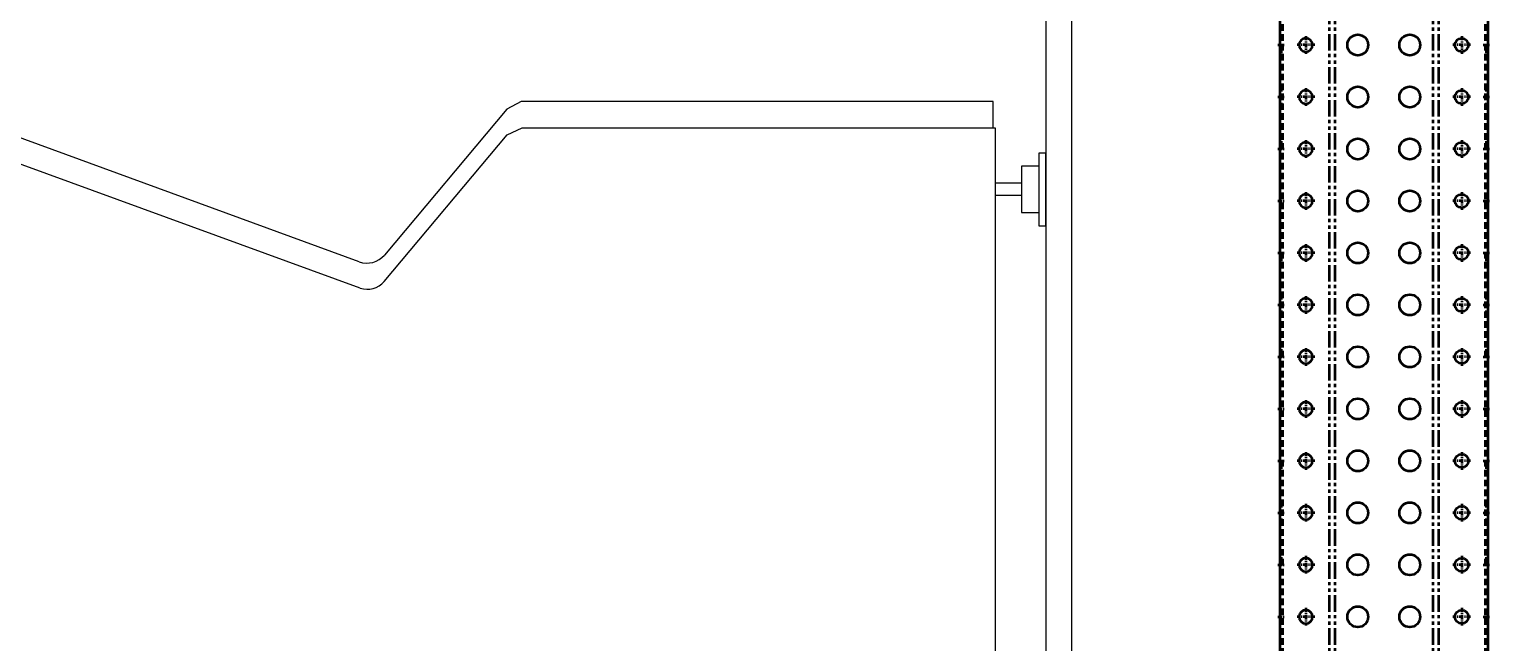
# Model space of a CAD drawing. Header units: millimetres. Extents: x -677815 to 476396, y -125373 to 39000.
# Drawn here: x 421533 to 422939, y -31080 to -30490 of the extents above; entities that cross this region are included whole.
import ezdxf

# ---------------------------------------------------------------- set-up
doc = ezdxf.new("R2010")
doc.units = ezdxf.units.MM
for name, pattern in [('Xref Rapid Pick$0$CENTER', [7, 4, -1, 1, -1]), ('Xref Rapid Pick$0$HIDDEN', [9.525, 6.35, -3.175]), ('Xref Rapid Pick$0$PHANTOM2', [31.75, 15.875, -3.175, 3.175, -3.175, 3.175, -3.175])]:
    doc.linetypes.add(name, pattern=pattern)
for name, color, linetype, lineweight in [('AM_BOR', 4, 'Continuous', 25), ('Xref Rapid Pick$0$AM_BOR', 4, 'Continuous', 25), ('Xref Rapid Pick$0$BEAM_SIGMA', 2, 'Continuous', 50)]:
    doc.layers.add(name, color=color, linetype=linetype, lineweight=lineweight)

# ---------------------------------------------------------------- blocks, each defined once
blk = doc.blocks.new('Xref Rapid Pick$0$CN0309070304362')
for p, q in [((13.386, 26.016), (6.255, 45.509)), ((14.382, 25.979), (7.272, 45.509)), ((7.605, 20.424), (13.13, 25.06)), ((14.132, 25.069), (8.582, 20.409)), ((7.312, 19.881), (7.605, 20.424)), ((8.582, 20.409), (8.312, 19.839)), ((7.312, 1.999), (7.312, 19.881)), ((8.312, 19.839), (8.312, 1.924)), ((8.312, 1.999), (7.312, 1.999)), ((8.312, 1.924), (65.327, 1.924)), ((10.41, 0.924), (10.41, 1.924)), ((10.88, 0.924), (10.88, 1.924)), ((9.765, 0.276), (9.765, 0.924)), ((9.765, 0.924), (11.525, 0.924)), ((11.525, 0.924), (11.525, 0.294)), ((9.268, 0.276), (12.024, 0.276)), ((9.268, 0), (9.268, 0.276)), ((12.024, 0), (9.268, 0)), ((12.024, 0.276), (12.024, 0))]:
    blk.add_line(p, q)
at = {"extrusion": (0, 0, -1)}
for centre, radius, start, end in [((-12.576, 25.721), 0.862, 160, 230), ((-13.597, 25.705), 0.831, 160.74, 229.98)]:
    blk.add_arc(centre, radius, start, end, dxfattribs=at)
blk = doc.blocks.new('*U794')
for p, q in [((32175, 25), (-25, 25)), ((32175, -175), (-25, -175))]:
    blk.add_line(p, q)
at = {"color": 8, "linetype": 'Xref Rapid Pick$0$HIDDEN'}
for p, q in [((32175, 22.6), (-25, 22.6)), ((10843.5, 25), (10843.5, 22.6)), ((10856.5, 25), (10856.5, 22.6)), ((10893.5, 25), (10893.5, 22.6)), ((10906.5, 25), (10906.5, 22.6)), ((10943.5, 25), (10943.5, 22.6)), ((10956.5, 25), (10956.5, 22.6)), ((10993.5, 25), (10993.5, 22.6)), ((11006.5, 25), (11006.5, 22.6)), ((11043.5, 25), (11043.5, 22.6)), ((11056.5, 25), (11056.5, 22.6)), ((11093.5, 25), (11093.5, 22.6)), ((11106.5, 25), (11106.5, 22.6)), ((11143.5, 25), (11143.5, 22.6)), ((11156.5, 25), (11156.5, 22.6)), ((11193.5, 25), (11193.5, 22.6)), ((11206.5, 25), (11206.5, 22.6)), ((11243.5, 25), (11243.5, 22.6)), ((11256.5, 25), (11256.5, 22.6)), ((11293.5, 25), (11293.5, 22.6)), ((11306.5, 25), (11306.5, 22.6)), ((11343.5, 25), (11343.5, 22.6)), ((11356.5, 25), (11356.5, 22.6)), ((11393.5, 25), (11393.5, 22.6)), ((11406.5, 25), (11406.5, 22.6)), ((32175, -172.6), (-25, -172.6)), ((10843.5, -172.6), (10843.5, -175)), ((10856.5, -172.6), (10856.5, -175)), ((10893.5, -172.6), (10893.5, -175)), ((10906.5, -172.6), (10906.5, -175)), ((10943.5, -172.6), (10943.5, -175)), ((10956.5, -172.6), (10956.5, -175)), ((10993.5, -172.6), (10993.5, -175)), ((11006.5, -172.6), (11006.5, -175)), ((11043.5, -172.6), (11043.5, -175)), ((11056.5, -172.6), (11056.5, -175)), ((11093.5, -172.6), (11093.5, -175)), ((11106.5, -172.6), (11106.5, -175)), ((11143.5, -172.6), (11143.5, -175)), ((11156.5, -172.6), (11156.5, -175)), ((11193.5, -172.6), (11193.5, -175)), ((11206.5, -172.6), (11206.5, -175)), ((11243.5, -172.6), (11243.5, -175)), ((11256.5, -172.6), (11256.5, -175)), ((11293.5, -172.6), (11293.5, -175)), ((11306.5, -172.6), (11306.5, -175)), ((11343.5, -172.6), (11343.5, -175)), ((11356.5, -172.6), (11356.5, -175)), ((11393.5, -172.6), (11393.5, -175)), ((11406.5, -172.6), (11406.5, -175))]:
    blk.add_line(p, q, dxfattribs=at)
at = {"color": 8, "linetype": 'Xref Rapid Pick$0$CENTER'}
for p, q in [((10850, 27), (10850, 20.6)), ((10900, 27), (10900, 20.6)), ((10950, 27), (10950, 20.6)), ((11000, 27), (11000, 20.6)), ((11050, 27), (11050, 20.6)), ((11100, 27), (11100, 20.6)), ((11150, 27), (11150, 20.6)), ((11200, 27), (11200, 20.6)), ((11250, 27), (11250, 20.6)), ((11300, 27), (11300, 20.6)), ((11350, 27), (11350, 20.6)), ((11400, 27), (11400, 20.6)), ((10858.5, 0), (10841.5, 0)), ((10850, -8.5), (10850, 8.5)), ((10908.5, 0), (10891.5, 0)), ((10900, -8.5), (10900, 8.5)), ((10958.5, 0), (10941.5, 0)), ((10950, -8.5), (10950, 8.5)), ((11008.5, 0), (10991.5, 0)), ((11000, -8.5), (11000, 8.5)), ((11058.5, 0), (11041.5, 0)), ((11050, -8.5), (11050, 8.5)), ((11108.5, 0), (11091.5, 0)), ((11100, -8.5), (11100, 8.5)), ((11158.5, 0), (11141.5, 0)), ((11150, -8.5), (11150, 8.5)), ((11208.5, 0), (11191.5, 0)), ((11200, -8.5), (11200, 8.5)), ((11258.5, 0), (11241.5, 0)), ((11250, -8.5), (11250, 8.5)), ((11308.5, 0), (11291.5, 0)), ((11300, -8.5), (11300, 8.5)), ((11358.5, 0), (11341.5, 0)), ((11350, -8.5), (11350, 8.5)), ((11408.5, 0), (11391.5, 0)), ((11400, -8.5), (11400, 8.5)), ((10858.5, -150), (10841.5, -150)), ((10850, -158.5), (10850, -141.5)), ((10908.5, -150), (10891.5, -150)), ((10900, -158.5), (10900, -141.5)), ((10958.5, -150), (10941.5, -150)), ((10950, -158.5), (10950, -141.5)), ((11008.5, -150), (10991.5, -150)), ((11000, -158.5), (11000, -141.5)), ((11058.5, -150), (11041.5, -150)), ((11050, -158.5), (11050, -141.5)), ((11108.5, -150), (11091.5, -150)), ((11100, -158.5), (11100, -141.5)), ((11158.5, -150), (11141.5, -150)), ((11150, -158.5), (11150, -141.5)), ((11208.5, -150), (11191.5, -150)), ((11200, -158.5), (11200, -141.5)), ((11258.5, -150), (11241.5, -150)), ((11250, -158.5), (11250, -141.5)), ((11308.5, -150), (11291.5, -150)), ((11300, -158.5), (11300, -141.5)), ((11358.5, -150), (11341.5, -150)), ((11350, -158.5), (11350, -141.5)), ((11408.5, -150), (11391.5, -150)), ((11400, -158.5), (11400, -141.5)), ((10850, -170.6), (10850, -177)), ((10900, -170.6), (10900, -177)), ((10950, -170.6), (10950, -177)), ((11000, -170.6), (11000, -177)), ((11050, -170.6), (11050, -177)), ((11100, -170.6), (11100, -177)), ((11150, -170.6), (11150, -177)), ((11200, -170.6), (11200, -177)), ((11250, -170.6), (11250, -177)), ((11300, -170.6), (11300, -177)), ((11350, -170.6), (11350, -177)), ((11400, -170.6), (11400, -177))]:
    blk.add_line(p, q, dxfattribs=at)
at = {"color": 9, "linetype": 'Xref Rapid Pick$0$PHANTOM2'}
for p, q in [((32175, -22.5), (-25, -22.5)), ((32175, -27.9), (-25, -27.9)), ((32175, -122.1), (-25, -122.1)), ((32175, -127.5), (-25, -127.5))]:
    blk.add_line(p, q, dxfattribs=at)
at = {"extrusion": (0, 0, -1)}
for centre in [(-10850, 0), (-10900, 0), (-10950, 0), (-11000, 0), (-11050, 0), (-11100, 0), (-11150, 0), (-11200, 0), (-11250, 0), (-11300, 0), (-11350, 0), (-11400, 0)]:
    blk.add_circle(centre, 6.5, dxfattribs=at)
for centre, radius in [((10850, -50), 10), ((10900, -50), 10), ((10950, -50), 10), ((11000, -50), 10), ((11050, -50), 10), ((11100, -50), 10), ((11150, -50), 10), ((11200, -50), 10), ((11250, -50), 10), ((11300, -50), 10), ((11350, -50), 10), ((11400, -50), 10), ((10850, -100), 10), ((10900, -100), 10), ((10950, -100), 10), ((11000, -100), 10), ((11050, -100), 10), ((11100, -100), 10), ((11150, -100), 10), ((11200, -100), 10), ((11250, -100), 10), ((11300, -100), 10), ((11350, -100), 10), ((11400, -100), 10), ((10850, -150), 6.5), ((10900, -150), 6.5), ((10950, -150), 6.5), ((11000, -150), 6.5), ((11050, -150), 6.5), ((11100, -150), 6.5), ((11150, -150), 6.5), ((11200, -150), 6.5), ((11250, -150), 6.5), ((11300, -150), 6.5), ((11350, -150), 6.5), ((11400, -150), 6.5)]:
    blk.add_circle(centre, radius)
blk = doc.blocks.new('Xref Rapid Pick')
at = {"layer": 'Xref Rapid Pick$0$AM_BOR', "color": 6}
blk.add_lwpolyline([(422536.6, -41930), (422536.6, -9742.7), (422511.6, -9742.7), (422511.6, -41930)], close=True, dxfattribs=at)
at = {"xscale": -25.4, "yscale": 25.4, "zscale": 25.4, "rotation": 90}
blk.add_blockref('Xref Rapid Pick$0$CN0309070304362', (422511.6, -30373.5), dxfattribs=at)
at = {"layer": 'Xref Rapid Pick$0$BEAM_SIGMA', "rotation": 90}
blk.add_blockref('*U794', (422761.6, -41905), dxfattribs=at)

msp = doc.modelspace()

# ---------------------------------------------------------------- block references
at = {"layer": 'AM_BOR'}
msp.add_blockref('Xref Rapid Pick', (0, 0), dxfattribs=at)

doc.saveas('drawing.dxf')
